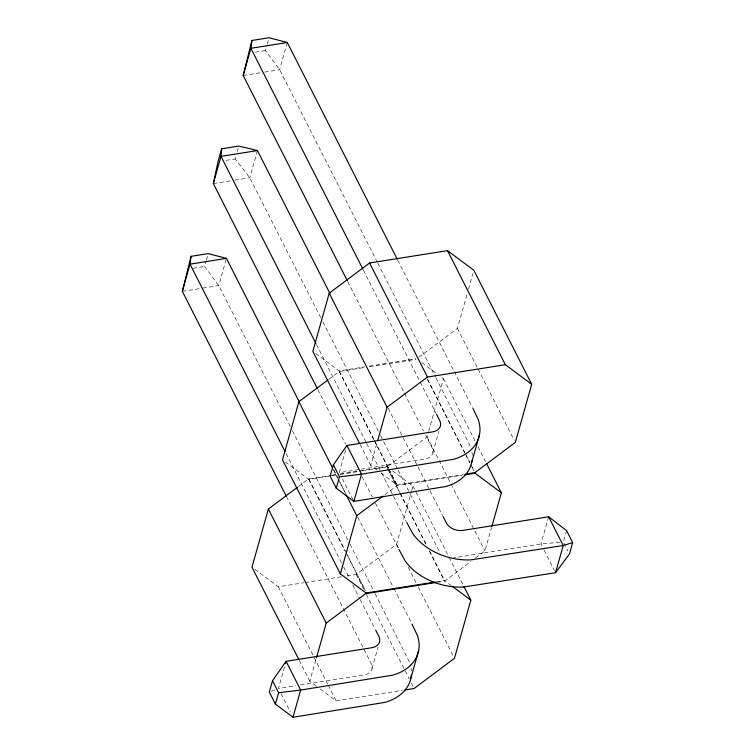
<?xml version="1.0" encoding="UTF-8"?>
<svg xmlns="http://www.w3.org/2000/svg" width="755" height="755" viewBox="0 0 755 755"><rect width="100%" height="100%" fill="white"/><g stroke="black" fill="none" stroke-linecap="round" stroke-linejoin="round"><path stroke-width="0.57" stroke-dasharray="3.77 2.83" d="M290.26 426.462L218.78 285.569L204.605 266.44L206.106 261.088M206.408 260.022L207.918 254.68M377.245 262.117L279.633 69.715L265.458 50.576L266.959 45.234M267.261 44.167L268.469 39.892M320.733 317.647L249.773 177.765L235.22 158.918L236.117 155.709M237.325 151.434L238.231 148.225M226.123 259.512L218.78 285.569L201.698 288.278M287.296 42.516L279.633 69.715L262.551 72.423M257.436 150.575L249.773 177.765L232.691 180.473M284.484 666.986L278.416 688.513L295.781 685.757M345.658 449.989L339.269 472.649L360.107 469.346M316.43 686.153L309.843 681.246L316.147 658.879M377.283 470.289L370.696 465.391L377.009 443.025M346.923 575.905L356.228 574.432L396.583 544.261L411.399 491.694M411.72 490.571L412.976 486.097L392.298 470.705M418.959 357.172L457.436 328.397L467.213 293.733M468.468 289.25L472.885 273.593M362.325 470.941L386.749 467.071L427.103 436.9L428.368 432.426M428.68 431.303L443.496 378.736L440.684 376.641M372.007 668.6L378.076 647.063M432.86 452.736L438.929 431.209M475.584 557.973L484.974 550.952L491.59 527.471M548.649 516.788L540.986 543.987L543.581 549.111M566.571 530.614L563.362 541.967L567.93 550.971M328.935 379.218L339.259 371.498L364.844 367.44M298.404 486.579L308.729 478.859L335.484 474.621M384.918 494.676L397.121 485.559L462.249 475.225M437.636 582.237L444.61 581.133L470.893 561.484M332.191 475.423L336.239 473.838M271.338 691.278L275.386 689.702M255.143 52.208L265.458 50.576M243.195 75.491L261.419 72.603M226.056 160.371L235.22 158.918M213.335 183.55L231.559 180.653M193.148 268.252L204.605 266.44M182.342 291.345L200.566 288.457M315.656 353.434L339.155 370.932L364.74 366.873M369.393 366.137L415.92 358.757M369.497 366.704L416.014 359.323M361.267 469.166L424.942 459.068A13.061 9.239 15.7 0 0 432.077 447.791L425.678 435.173M340.137 473.876L386.654 466.505L388.532 467.902M285.324 461.928L308.833 479.425L339.07 474.631M340.231 474.451L361.164 471.129M381.039 473.092L397.026 484.984L463.315 474.47M254.803 569.289L278.302 586.786L303.887 582.728M305.058 582.549L342.27 576.65M436.381 581.85L444.516 580.557L451.103 585.455M300.414 685.021L364.089 674.923A13.061 9.239 15.7 0 0 371.224 663.654L286.919 497.479M320.186 688.947L336.173 700.848L402.462 690.334M560.012 542.269L540.986 543.987L455.312 557.567A13.061 9.239 15.7 0 1 453.717 557.737M421.875 362.636L436.918 373.838M457.436 328.397L477.613 368.166M478.141 369.214L514.24 440.363M397.715 260.154L453.717 370.545M454.255 371.602L472.385 407.351M544.11 550.14L554.519 570.667M443.496 378.736L475.357 441.524M478.009 446.752L485.975 462.447M377.783 263.165L435.39 376.717M435.918 377.764L470.705 447.054M427.698 379.501L464.853 452.745M465.391 453.793L470.167 463.211M470.695 464.259L473.885 470.535M427.264 379.019L469.733 462.73M471.856 466.92L473.98 471.101M363.448 270.205L436.012 413.23M427.103 436.9L450.461 482.936M450.99 483.983L484.974 550.952M347.772 281.624L423.536 430.963M388.164 408.238L417.506 466.08M418.043 467.137L442.581 515.514M412.976 486.097L448.545 556.208M449.074 557.256L463.41 585.512M322.866 321.847L378.359 431.228M380.492 435.437L383.162 440.693M383.691 441.741L397.564 469.091M398.102 470.139L409.842 493.279M410.371 494.327L438.655 550.065A13.061 9.239 15.7 0 0 440.288 552.433M339.155 370.932L374.197 439.995M374.725 441.043L388.532 468.242M389.061 469.289L397.026 484.984M339.259 371.498L373.763 439.514M374.291 440.561L388.098 467.77M388.627 468.817L397.121 485.559M386.654 466.505L399.923 492.666M400.452 493.713L426.471 544.987M429.652 551.263L444.516 580.557M387.815 469.166L399.489 492.184M400.018 493.232L426.037 544.506M429.217 550.782L444.61 581.133M316.477 344.544L366.09 442.326M366.619 443.383L381.02 471.762M381.558 472.819L406.096 521.186M360.078 444.459L370.696 465.391M396.583 544.261L398.706 548.441M408.266 567.279L416.222 582.973M418.345 587.163L453.387 656.227M317.883 389.618L345.62 444.289M362.155 476.886L372.291 496.856M375.49 503.17L398.423 548.375M342.392 478.812L353.331 500.367M333.663 469.704L337.929 478.113M338.457 479.17L345.932 493.883M357.662 517.015L393.402 587.456M393.931 588.513L412.07 624.262M333.408 469.685L337.655 478.057M339.778 482.247L345.082 492.704M292.393 430.661L349.461 543.156M349.999 544.213L372.932 589.419M375.065 593.628L409.852 662.909A53.133 37.599 15.7 0 1 410.711 665.967M308.729 478.859L345.365 551.065M347.489 555.246L365.533 590.825M308.833 479.425L345.46 551.631M345.988 552.679L365.099 590.344M356.228 574.432L363.655 589.079M366.317 594.317L409.314 679.075M411.437 683.256L413.561 687.446M286.051 453.462L341.543 562.834M343.676 567.043L349.546 578.613M352.745 584.927L359.682 598.592M360.22 599.649L375.159 629.094M278.302 586.786L327.679 684.106M328.208 685.153L336.173 700.848M299.225 660.323L309.843 681.246M281.02 693.647L290.392 712.116M411.098 668.005A53.133 37.599 15.7 0 1 411.428 671.044M471.95 452.141A53.133 37.599 15.7 0 1 472.281 455.19"/><path stroke-width="1.13" d="M330.001 293.601L257.436 150.575L238.835 146.093L221.649 148.81L221.007 156.351L213.335 183.55L317.345 388.57M299.518 402.415L226.443 258.38L208.22 253.614L191.034 256.332L190.015 264.156L182.342 291.345L286.39 496.431M397.177 259.097L287.296 42.516L269.073 37.75L251.887 40.477L250.868 48.292L243.195 75.491L347.243 280.567M213.335 183.55L218.035 161.636L221.649 148.81M182.342 291.345L191.034 256.332M243.195 75.491L251.887 40.477M297.47 487.277L268.374 509.03L251.981 567.194L298.697 659.275M465.637 474.102L474.942 472.63L515.297 442.458L531.699 384.295L473.829 270.243L447.507 250.641L369.582 263.004L329.227 293.176L312.834 351.33L359.55 443.411M327.991 379.916L298.895 401.669L282.502 459.833L340.363 573.885L366.694 593.487L436.475 582.416M375.688 630.142L378.887 636.456A13.061 9.239 15.7 0 1 371.753 647.733L286.088 661.314L272.517 680.717L269.318 692.071L275.405 704.075L292.997 717.25L384.852 702.395A53.133 37.599 15.7 0 0 411.362 675.045M436.541 414.287L439.74 420.592A13.061 9.239 15.7 0 1 432.606 431.869L346.941 445.459L333.37 464.853L330.171 476.207L336.258 488.211L353.85 501.386L445.705 486.541A53.133 37.599 15.7 0 0 472.111 460.173M285.447 663.579L286.088 661.314L300.669 690.051L292.997 717.25M275.405 704.075L278.604 692.712L272.517 680.717M336.258 488.211L339.457 476.858L333.37 464.853M353.85 501.386L361.522 474.197L346.941 445.459M316.468 657.765L326.245 623.092L366.6 592.92L435.21 582.039M377.632 440.788L387.098 407.228L427.453 377.056L505.369 364.703L531.699 384.295M340.363 573.885L356.766 515.731L383.04 496.082M410.937 677.981L418.6 650.791M471.79 462.126L479.453 434.927M463.938 586.559L470.846 600.159L454.444 658.322L414.089 688.494L404.784 689.966M491.911 526.348L501.367 492.798L486.503 463.495M398.961 549.432L405.076 560.776A53.133 37.599 15.7 0 0 463.438 587.041L555.557 572.724L563.23 545.525L548.649 516.788L462.985 530.378A13.061 9.239 15.7 0 1 446.318 522.875L443.119 516.562M548.649 516.788L566.571 530.614L572.658 542.609L569.449 553.972L555.557 572.724M572.658 542.609L563.23 545.525L471.111 559.851A53.133 37.599 15.7 0 1 412.749 533.587L406.624 522.234M287.296 42.516L250.868 48.292L362.91 269.148M257.436 150.575L221.007 156.351L315.949 343.497M226.443 258.38L190.015 264.156L284.984 451.358M464.57 474.857L475.037 473.196L501.367 492.798M339.457 476.858L361.522 474.197L453.368 459.342A53.133 37.599 15.7 0 0 478.368 419.856L472.923 408.398M278.604 692.712L300.669 690.051L392.515 675.206A53.133 37.599 15.7 0 0 417.515 635.719L412.07 624.262M452.037 586.163L470.846 600.159M447.507 250.641L505.369 364.703M369.582 263.004L427.453 377.056M329.227 293.176L387.098 407.228M298.895 401.669L332.342 467.59M346.149 494.799L356.766 515.731M268.374 509.03L326.245 623.092"/></g></svg>
